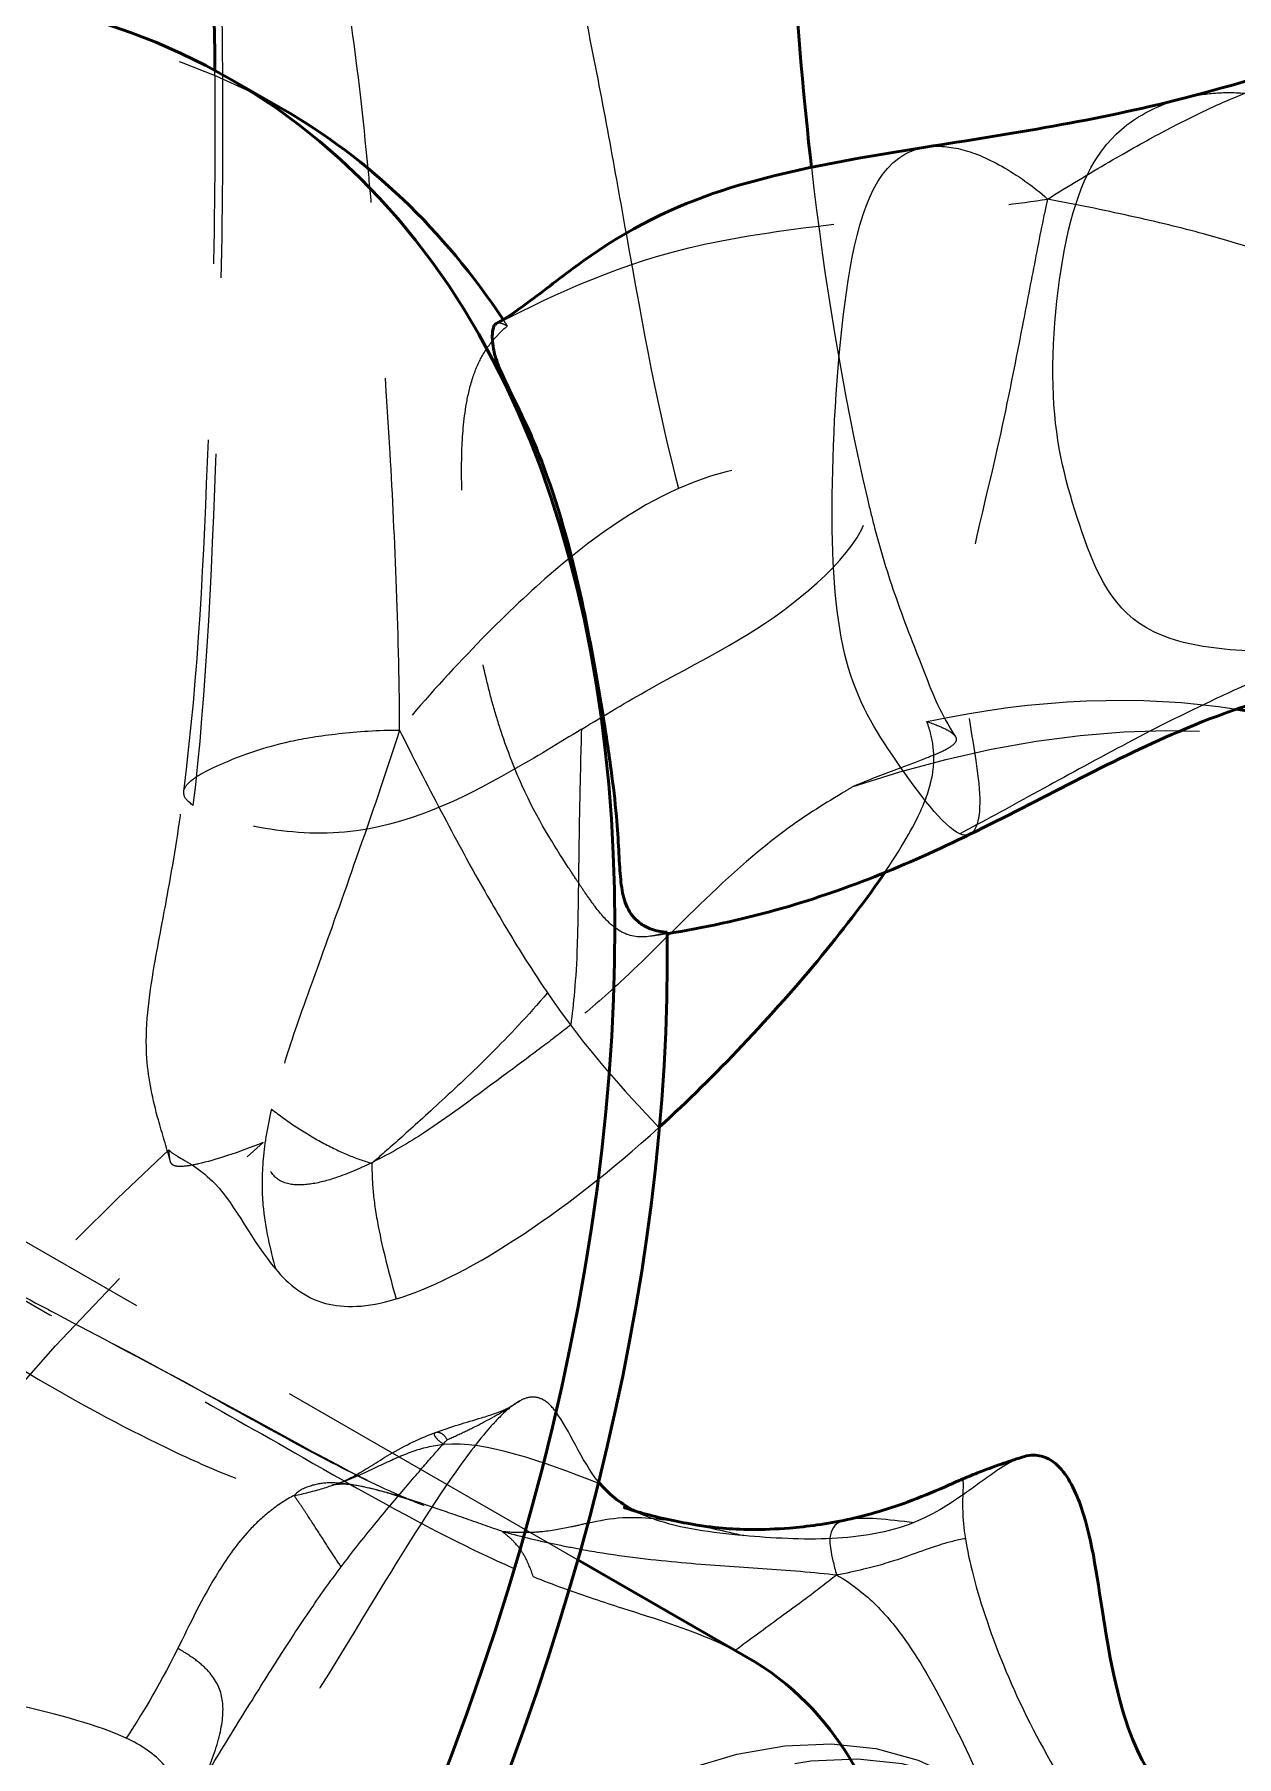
# Model space of a CAD drawing. Header units: millimetres. Extents: x 0 to 420, y 0 to 297.
# Drawn here: x 96.02 to 104.14, y 229.6 to 241.24 of the extents above; entities that cross this region are included whole.
import ezdxf

# ---------------------------------------------------------------- set-up
doc = ezdxf.new("R2010")
doc.units = ezdxf.units.MM
doc.header["$LTSCALE"] = 0.75
doc.linetypes.add('HIDDEN2', pattern=[4.7625, 3.175, -1.5875])
for name, color, linetype, lineweight in [('Hidden', 7, 'HIDDEN2', 25), ('Hidden Narrow', 7, 'HIDDEN2', 25), ('Visible', 7, 'Continuous', 50), ('Visible Narrow', 7, 'Continuous', 25)]:
    doc.layers.add(name, color=color, linetype=linetype, lineweight=lineweight)

msp = doc.modelspace()

# ---------------------------------------------------------------- linework, layer by layer
at = {"layer": 'Hidden', "extrusion": (-2e-16, -0.817547, 0.575862)}
msp.add_line((94.6473, 233.8336), (99.692, 230.9285), dxfattribs=at)
at = {"layer": 'Hidden', "extrusion": (-6e-16, 3e-16, -1)}
for centre, start_param, end_param in [((91.4576, 229.9006), -0.551935, 0), ((91.4576, 229.9006), 0.2808979, 0.2875635), ((99.7661, 225.1161), -0.5798372, 0), ((99.4126, 225.3197), -0.4802992, -0.2187508), ((99.7661, 225.1161), 4.3578874, 5.248155), ((99.4126, 225.3197), 4.5594153, 5.2149269)]:
    msp.add_ellipse(centre, major_axis=(6.2379, 10.8323), ratio=0.5780931, start_param=start_param, end_param=end_param, dxfattribs=at)
at = {"layer": 'Hidden'}
msp.add_ellipse((99.7661, 225.1161), major_axis=(2.4952, 4.3329), ratio=0.5780931, start_param=3.1415927, end_param=9.424778, dxfattribs=at)
at = {"layer": 'Hidden', "extrusion": (-9e-16, 5e-16, -1)}
msp.add_ellipse((99.9429, 225.0143), major_axis=(2.4952, 4.3329), ratio=0.5780931, start_param=-1.5707963, end_param=4.712389, dxfattribs=at)
at = {"layer": 'Hidden', "extrusion": (1.1054e-12, -1.412e-13, -1)}
msp.add_open_spline([(97.0296, 236.1207), (97.1321, 236.9229), (97.1654, 237.7053), (97.2165, 239.0289), (97.2329, 239.5652), (97.243, 240.3821), (97.2437, 240.6579), (97.2408, 240.9564), (97.2406, 240.9747), (97.2404, 240.9931)], degree=3, knots=[0, 0, 0, 0, 1.0295226, 1.0295226, 1.7228531, 1.7228531, 2.0724807, 2.0724807, 2.0952772, 2.0952772, 2.0952772, 2.0952772], dxfattribs=at)
at = {"layer": 'Hidden'}
for points in [[(101.2707, 240.3379), (101.3592, 239.5613), (101.4837, 238.8053), (101.6488, 238.0978)], [(99.1531, 239.2852), (99.1482, 239.2847), (99.1442, 239.2833), (99.1408, 239.2813)], [(100.2952, 235.1588), (100.2576, 235.1527), (100.2201, 235.1468), (100.1825, 235.1413)], [(100.7547, 230.3146), (100.7805, 230.3011), (100.8057, 230.2872), (100.8303, 230.2731)]]:
    msp.add_open_spline(points, degree=3, dxfattribs=at)
for points, knots in [([(100.2951, 235.1689), (100.2043, 235.1393), (100.1458, 235.135), (100.0396, 235.1406), (99.981, 235.1656), (99.8806, 235.2523), (99.8415, 235.2981), (99.7799, 235.3804), (99.7586, 235.4106), (99.7216, 235.4649), (99.7042, 235.4909), (99.668, 235.5457), (99.6466, 235.5785), (99.5284, 235.7601), (99.4211, 235.9279), (99.2644, 236.2737), (99.2177, 236.394), (99.1557, 236.5813), (99.1365, 236.6444), (99.1019, 236.7677), (99.0865, 236.8276), (99.0416, 237.0156), (99.0152, 237.148), (98.9223, 237.7098), (98.8974, 238.1334), (98.9134, 238.5397), (98.9226, 238.6523), (98.9544, 238.8185), (98.9691, 238.8782), (99.0052, 238.9805), (99.0244, 239.0245), (99.0758, 239.1146), (99.1067, 239.1558), (99.1644, 239.2184), (99.1882, 239.2413), (99.2154, 239.2654)], [-3.6926171, -3.6926171, -3.6926171, -3.6926171, -3.5388259, -3.5388259, -3.2764039, -3.2764039, -3.0964687, -3.0964687, -3.0019688, -3.0019688, -2.9218124, -2.9218124, -2.826441, -2.826441, -2.3186128, -2.3186128, -2.0645103, -2.0645103, -1.9393402, -1.9393402, -1.8237539, -1.8237539, -1.5801249, -1.5801249, -0.8056741, -0.8056741, -0.5424312, -0.5424312, -0.4068466, -0.4068466, -0.303357, -0.303357, -0.1865394, -0.1865394, -0.1148731, -0.1148731, -0.1148731, -0.1148731]), ([(99.2154, 239.2654), (99.2028, 239.2723), (99.1917, 239.2774), (99.1697, 239.285), (99.1604, 239.2861), (99.1531, 239.2852)], [-0.049850623, -0.049850623, -0.049850623, -0.049850623, -0.027941991, -0.027941991, 0, 0, 0, 0]), ([(101.6488, 238.0978), (101.6623, 238.0398), (101.6765, 237.9822), (101.7357, 237.7538), (101.7864, 237.5872), (101.9047, 237.2483), (101.9749, 237.0742), (102.0942, 236.7689), (102.1422, 236.6457), (102.2425, 236.4927)], [0, 0, 0, 0, 0.0994363, 0.0994363, 0.3979055, 0.3979055, 0.732481, 0.732481, 1.0713008, 1.0713008, 1.0713008, 1.0713008]), ([(102.0513, 236.5926), (102.0969, 236.5769), (102.147, 236.5577), (102.2013, 236.5285), (102.2157, 236.5194), (102.2371, 236.501), (102.2438, 236.4923), (102.2511, 236.4729), (102.2497, 236.4621), (102.2295, 236.4317), (102.2009, 236.4136), (102.1293, 236.3777), (102.0797, 236.3579), (101.9756, 236.3178), (101.9096, 236.2936), (101.7509, 236.2338), (101.6538, 236.1959), (101.5535, 236.1536)], [-0.72894073, -0.72894073, -0.72894073, -0.72894073, -0.63216903, -0.63216903, -0.59116834, -0.59116834, -0.55206446, -0.55206446, -0.50270065, -0.50270065, -0.41855247, -0.41855247, -0.32065636, -0.32065636, -0.19061253, -0.19061253, 0, 0, 0, 0]), ([(101.5535, 236.1536), (101.5297, 236.1395), (101.505, 236.1248), (101.3356, 236.0232), (101.2212, 235.9508), (100.8538, 235.6784), (100.6354, 235.4729), (100.2804, 235.1251), (100.1402, 234.9811), (99.8678, 234.728), (99.7628, 234.6375), (99.6467, 234.5446)], [-1.0266011, -1.0266011, -1.0266011, -1.0266011, -0.9942452, -0.9942452, -0.8159017, -0.8159017, -0.4840917, -0.4840917, -0.2007111, -0.2007111, 0, 0, 0, 0]), ([(96.9384, 233.6235), (96.913, 233.7175), (96.8836, 233.8096), (96.8204, 234.0356), (96.7912, 234.1728), (96.7657, 234.5195), (96.7947, 234.7343), (96.8606, 235.1139), (96.8947, 235.2854), (96.9661, 235.6795), (97.0017, 235.9016), (97.0296, 236.1207)], [0, 0, 0, 0, 0.1170234, 0.1170234, 0.2902042, 0.2902042, 0.5422228, 0.5422228, 0.7536368, 0.7536368, 1.0348143, 1.0348143, 1.0348143, 1.0348143]), ([(99.6467, 234.5446), (99.5794, 234.4908), (99.5125, 234.4395), (99.3637, 234.3276), (99.3044, 234.284), (98.9495, 234.0206), (98.8134, 233.918), (98.5473, 233.7453), (98.4397, 233.682), (98.2458, 233.5836), (98.1571, 233.5442), (98.012, 233.494), (97.951, 233.4771), (97.8403, 233.4598), (97.7869, 233.4578), (97.688, 233.4794), (97.6543, 233.5036), (97.6054, 233.5632), (97.5884, 233.6035), (97.5715, 233.6805), (97.5677, 233.713), (97.5659, 233.7468)], [-1.11722694, -1.11722694, -1.11722694, -1.11722694, -1.04339934, -1.04339934, -0.95454488, -0.95454488, -0.7720266, -0.7720266, -0.6476034, -0.6476034, -0.54655473, -0.54655473, -0.47534671, -0.47534671, -0.40931125, -0.40931125, -0.33597453, -0.33597453, -0.25673926, -0.25673926, -0.2061379, -0.2061379, -0.2061379, -0.2061379]), ([(97.5659, 233.7468), (97.3982, 233.6794), (97.2394, 233.6289), (97.0911, 233.5952), (97.0518, 233.5879), (97.003, 233.5851), (96.9905, 233.5857), (96.9737, 233.5884), (96.9669, 233.5903), (96.9548, 233.5964), (96.9502, 233.6004), (96.9429, 233.6104), (96.9403, 233.6163), (96.9366, 233.6301), (96.9353, 233.6381), (96.9325, 233.6613), (96.9314, 233.676), (96.9292, 233.6973)], [-0.3496712, -0.3496712, -0.3496712, -0.3496712, -0.19996969, -0.19996969, -0.14839978, -0.14839978, -0.12143416, -0.12143416, -0.10110801, -0.10110801, -0.08025711, -0.08025711, -0.05848619, -0.05848619, -0.03569864, -0.03569864, 0, 0, 0, 0]), ([(95.0477, 233.2259), (95.0435, 233.2285), (95.0398, 233.2309), (95.0341, 233.2345), (95.032, 233.2359), (95.0289, 233.2378), (95.028, 233.2384), (95.0274, 233.2388), (95.0273, 233.2388), (95.0273, 233.2388), (95.0276, 233.2387), (95.0292, 233.2376), (95.0315, 233.2361), (95.0395, 233.2311), (95.0462, 233.2269), (95.0678, 233.2133), (95.0847, 233.2028), (95.1379, 233.1699), (95.178, 233.1454), (95.3011, 233.0712), (95.3911, 233.0183), (95.6537, 232.8677), (95.8375, 232.7665), (96.0738, 232.6403), (96.1212, 232.6151), (96.169, 232.5898)], [0, 0, 0, 0, 0.00695254, 0.00695254, 0.0133719, 0.0133719, 0.02003355, 0.02003355, 0.02328149, 0.02328149, 0.02886429, 0.02886429, 0.0422675, 0.0422675, 0.06495106, 0.06495106, 0.10656644, 0.10656644, 0.1864152, 0.1864152, 0.33897255, 0.33897255, 0.6134782, 0.6134782, 0.68169484, 0.68169484, 0.68169484, 0.68169484]), ([(96.169, 232.5898), (96.7469, 232.2846), (97.3233, 231.9755), (98.0401, 231.5821), (98.2711, 231.4611), (98.4465, 231.3823)], [0, 0, 0, 0, 0.825078, 0.825078, 1.225628, 1.225628, 1.225628, 1.225628]), ([(99.3008, 232.0024), (99.2672, 231.9843), (99.2327, 231.957), (99.1618, 231.8921), (99.123, 231.8504), (99.0002, 231.7082), (98.91, 231.5846), (98.6535, 231.2139), (98.4622, 230.9008), (97.9665, 230.0882), (97.7234, 229.6881), (97.3498, 229.1522)], [-1.4705624, -1.4705624, -1.4705624, -1.4705624, -1.4130898, -1.4130898, -1.3441191, -1.3441191, -1.1774327, -1.1774327, -0.7896394, -0.7896394, 0, 0, 0, 0]), ([(99.8321, 231.4546), (99.7129, 231.6013), (99.6361, 231.8046), (99.518, 231.9627), (99.4882, 231.9931), (99.4333, 232.022), (99.4095, 232.0286), (99.3566, 232.0262), (99.3294, 232.0178), (99.3008, 232.0024)], [-0.43256041, -0.43256041, -0.43256041, -0.43256041, -0.1774524, -0.1774524, -0.09871138, -0.09871138, -0.04857024, -0.04857024, 0, 0, 0, 0]), ([(98.0747, 231.4451), (98.1068, 231.4564), (98.1463, 231.4749), (98.2575, 231.5376), (98.3376, 231.5903), (98.5276, 231.7037), (98.6362, 231.7542), (98.7315, 231.7888)], [0, 0, 0, 0, 0.11879732, 0.11879732, 0.28239039, 0.28239039, 0.49715812, 0.49715812, 0.49715812, 0.49715812]), ([(98.2861, 231.4114), (98.1939, 231.433), (98.1299, 231.4412), (98.0607, 231.4365), (98.0567, 231.4361), (98.0365, 231.4331), (98.0313, 231.432), (98.0313, 231.432), (98.0314, 231.432), (98.032, 231.4321), (98.0382, 231.4336), (98.0548, 231.4384), (98.0646, 231.4415), (98.0747, 231.4451)], [0, 0, 0, 0, 0.26367537, 0.26367537, 0.3082803, 0.3082803, 0.34368548, 0.34368548, 0.34588615, 0.34588615, 0.38275446, 0.38275446, 0.41524822, 0.41524822, 0.41524822, 0.41524822]), ([(98.4465, 231.3823), (98.4824, 231.3662), (98.5077, 231.3552), (98.5597, 231.3338), (98.5777, 231.3266), (98.5996, 231.318), (98.6054, 231.3157), (98.616, 231.3116), (98.6205, 231.3099), (98.624, 231.3085), (98.6243, 231.3085), (98.6256, 231.308), (98.6258, 231.3079), (98.6258, 231.3079), (98.6227, 231.309), (98.6211, 231.3096), (98.6121, 231.3129), (98.5876, 231.3214), (98.5708, 231.3272), (98.5171, 231.3453), (98.4772, 231.3582), (98.3864, 231.3858), (98.3337, 231.4002), (98.2861, 231.4114)], [0, 0, 0, 0, 0.08355235, 0.08355235, 0.11835299, 0.11835299, 0.13177416, 0.13177416, 0.14756044, 0.14756044, 0.16266063, 0.16266063, 0.17109654, 0.17109654, 0.19153409, 0.19153409, 0.23648225, 0.23648225, 0.28193538, 0.28193538, 0.38598621, 0.38598621, 0.52244584, 0.52244584, 0.52244584, 0.52244584]), ([(100.1656, 231.218), (100.1329, 231.2311), (100.1026, 231.2431), (100.0567, 231.2611), (100.0393, 231.2678), (100.0103, 231.2788), (100.0018, 231.2818), (100.0018, 231.2818)], [0, 0, 0, 0, 0.06027988, 0.06027988, 0.10902118, 0.10902118, 0.17136752, 0.17136752, 0.17136752, 0.17136752]), ([(99.3909, 230.8149), (99.5257, 230.76), (99.6627, 230.7106), (99.9282, 230.6216), (100.048, 230.5842), (100.3783, 230.4776), (100.5676, 230.4125), (100.7547, 230.3146)], [-0.80590228, -0.80590228, -0.80590228, -0.80590228, -0.58907606, -0.58907606, -0.38830242, -0.38830242, 0, 0, 0, 0])]:
    msp.add_open_spline(points, degree=3, knots=knots, dxfattribs=at)
at = {"layer": 'Hidden', "extrusion": (-4.9572e-12, 1.8342e-12, -1)}
msp.add_open_spline([(101.7654, 235.5719), (101.7659, 235.5726), (101.7665, 235.5734), (101.9072, 235.7809), (101.9724, 235.909), (102.0507, 236.0813), (102.0754, 236.1617), (102.1, 236.3024), (102.1004, 236.3651), (102.0858, 236.4785), (102.0723, 236.5314), (102.0513, 236.5926)], degree=3, knots=[-1.38200291, -1.38200291, -1.38200291, -1.38200291, -1.38122633, -1.38122633, -1.17475799, -1.17475799, -0.91370277, -0.91370277, -0.65388292, -0.65388292, -0.41959032, -0.41959032, -0.41959032, -0.41959032], dxfattribs=at)
at = {"layer": 'Hidden', "extrusion": (2.4226e-12, 4.4442e-12, -1)}
msp.add_open_spline([(94.1462, 233.8785), (94.2065, 233.81), (94.3284, 233.7127), (94.6448, 233.4878), (94.8465, 233.3565), (95.2832, 233.0811), (95.6531, 232.8524), (96.4723, 232.3861), (96.7104, 232.2538), (97.2482, 231.9537), (97.5431, 231.7864), (98.203, 231.4092), (98.5854, 231.1934), (99.0891, 230.9456), (99.2426, 230.8754), (99.3909, 230.8149)], degree=3, knots=[-2.9245591, -2.9245591, -2.9245591, -2.9245591, -2.4575112, -2.4575112, -1.9607744, -1.9607744, -1.2798999, -1.2798999, -0.9964738, -0.9964738, -0.6410256, -0.6410256, -0.1959091, -0.1959091, 0, 0, 0, 0], dxfattribs=at)
at = {"layer": 'Hidden', "extrusion": (-1.2307e-12, 2.277e-12, -1)}
msp.add_open_spline([(98.4643, 232.6905), (98.6831, 232.7562), (98.9564, 232.8908), (99.5883, 233.298), (99.9222, 233.5608), (100.2404, 233.8502)], degree=3, knots=[-1.0835912, -1.0835912, -1.0835912, -1.0835912, -0.561971, -0.561971, 0, 0, 0, 0], dxfattribs=at)
at = {"layer": 'Hidden', "extrusion": (1.88462e-07, -2.07249e-07, -1)}
msp.add_open_spline([(100.2404, 233.8502), (100.2417, 233.8514), (100.2431, 233.8526), (100.2444, 233.8538)], degree=3, dxfattribs=at)
at = {"layer": 'Hidden', "extrusion": (2.1066e-12, 1.323e-12, -1)}
msp.add_open_spline([(96.9292, 233.6973), (96.9304, 233.6961), (96.9315, 233.6949), (96.947, 233.6796), (96.9657, 233.6676), (97.0467, 233.6201), (97.1487, 233.5668), (97.3827, 233.319), (97.4894, 233.0819), (97.6508, 232.8921)], degree=3, knots=[-0.97465233, -0.97465233, -0.97465233, -0.97465233, -0.96301206, -0.96301206, -0.8274581, -0.8274581, -0.49730519, -0.49730519, 0, 0, 0, 0], dxfattribs=at)
at = {"layer": 'Hidden', "extrusion": (-2.333e-13, 1.3141e-12, -1)}
msp.add_open_spline([(97.6508, 232.8921), (97.7381, 232.7894), (97.8418, 232.7001), (98.1119, 232.6279), (98.2652, 232.6307), (98.4643, 232.6905)], degree=3, knots=[-0.75838768, -0.75838768, -0.75838768, -0.75838768, -0.34718738, -0.34718738, 0, 0, 0, 0], dxfattribs=at)
at = {"layer": 'Hidden', "extrusion": (9.3384e-12, -2.92105e-11, -1)}
msp.add_open_spline([(98.7315, 231.7888), (98.8341, 231.826), (98.9376, 231.8568), (99.107, 231.9075), (99.1644, 231.9272), (99.2219, 231.9535), (99.2353, 231.9611), (99.2492, 231.9699)], degree=3, knots=[0, 0, 0, 0, 0.23107397, 0.23107397, 0.37910018, 0.37910018, 0.46895258, 0.46895258, 0.46895258, 0.46895258], dxfattribs=at)
at = {"layer": 'Hidden', "extrusion": (9.74049e-10, -1.44612e-09, -1)}
msp.add_open_spline([(99.2492, 231.9699), (99.2558, 231.974), (99.2618, 231.9779), (99.2688, 231.9827)], degree=3, dxfattribs=at)
at = {"layer": 'Hidden', "extrusion": (5.555e-13, 1.3338e-12, -1)}
msp.add_open_spline([(96.6412, 229.7223), (96.457, 229.8086), (96.1862, 229.8808), (95.5566, 230.027), (95.2249, 230.0932), (94.2921, 230.3596), (93.8611, 230.6242), (92.7876, 231.2357), (91.9226, 231.704), (91.3844, 231.9115)], degree=3, knots=[-2.701786, -2.701786, -2.701786, -2.701786, -2.2721064, -2.2721064, -1.8149471, -1.8149471, -0.8186481, -0.8186481, 0, 0, 0, 0], dxfattribs=at)
at = {"layer": 'Hidden', "extrusion": (8.5647e-12, -1.31448e-11, -1)}
msp.add_open_spline([(102.6937, 231.6212), (102.6475, 231.606), (102.5985, 231.579), (102.4819, 231.5032), (102.4126, 231.451), (102.2267, 231.3184), (102.103, 231.2363), (101.9631, 231.1798)], degree=3, knots=[-0.53652976, -0.53652976, -0.53652976, -0.53652976, -0.40350152, -0.40350152, -0.23999857, -0.23999857, 0, 0, 0, 0], dxfattribs=at)
at = {"layer": 'Hidden', "extrusion": (2.0886e-12, 9.2388e-12, -1)}
msp.add_open_spline([(100.8136, 231.0913), (100.5954, 231.1111), (100.3889, 231.1381), (100.1657, 231.2169), (100.1214, 231.2355), (100.079, 231.2574)], degree=3, knots=[-0.69272098, -0.69272098, -0.69272098, -0.69272098, -0.30507951, -0.30507951, -0.20561252, -0.20561252, -0.20561252, -0.20561252], dxfattribs=at)
at = {"layer": 'Hidden', "extrusion": (-5.532e-13, 2.0478e-12, -1)}
msp.add_open_spline([(101.9631, 231.1798), (101.7899, 231.1097), (101.5973, 231.081), (101.2105, 231.0618), (101.0031, 231.0742), (100.8136, 231.0913)], degree=3, knots=[-0.7160751, -0.7160751, -0.7160751, -0.7160751, -0.37121011, -0.37121011, 0, 0, 0, 0], dxfattribs=at)
at = {"layer": 'Hidden', "extrusion": (7.996e-13, 8.923e-13, -1)}
msp.add_open_spline([(96.8995, 228.9812), (96.9318, 229.0486), (96.9582, 229.1165), (96.9869, 229.2437), (96.9909, 229.3025), (96.9712, 229.4266), (96.9423, 229.4863), (96.834, 229.6156), (96.7417, 229.6752), (96.6412, 229.7223)], degree=3, knots=[-0.4670744, -0.4670744, -0.4670744, -0.4670744, -0.36451411, -0.36451411, -0.27102153, -0.27102153, -0.15874683, -0.15874683, 0, 0, 0, 0], dxfattribs=at)
at = {"layer": 'Hidden Narrow', "extrusion": (1.8207e-12, -1.298e-13, -1)}
msp.add_open_spline([(97.0942, 236.0254), (97.1825, 236.7502), (97.2503, 238.2154), (97.2891, 239.7301), (97.2956, 240.5356), (97.2951, 240.8259), (97.2887, 241.4502), (97.2828, 241.7841), (97.2753, 242.0701)], degree=3, knots=[0, 0, 0, 0, 1, 1.5, 1.5, 1.75, 1.75, 2, 2, 2, 2], dxfattribs=at)
at = {"layer": 'Hidden Narrow'}
for points, knots in [([(102.866, 240.1233), (103.002, 240.2082), (103.1484, 240.2963), (103.4137, 240.4509), (103.5326, 240.5175), (103.7429, 240.6291), (103.8411, 240.6785), (104.0268, 240.7664), (104.1144, 240.8049), (104.1985, 240.8388)], [0, 0, 0, 0, 0.25, 0.25, 0.5, 0.5, 0.75, 0.75, 1, 1, 1, 1]), ([(103.7769, 240.803), (103.8395, 240.8192), (103.9048, 240.8308), (104.0456, 240.844), (104.1214, 240.8448), (104.1985, 240.8388)], [5.52086771, 5.52086771, 5.52086771, 5.52086771, 5.75, 5.75, 6, 6, 6, 6]), ([(102.0419, 240.4739), (102.1133, 240.4851), (102.1923, 240.4808), (102.3613, 240.4411), (102.4541, 240.4025), (102.6585, 240.2872), (102.7701, 240.2104), (102.866, 240.1233)], [9.24348826, 9.24348826, 9.24348826, 9.24348826, 9.5, 9.5, 9.75, 9.75, 10, 10, 10, 10]), ([(99.1531, 239.2852), (99.5584, 239.4898), (100.1859, 239.7962), (101.1975, 239.9289), (101.7727, 239.9929), (101.9808, 240.016), (102.4298, 240.0657), (102.6707, 240.0923), (102.866, 240.1233)], [0.0421238, 0.0421238, 0.0421238, 0.0421238, 1, 1.5, 1.5, 1.75, 1.75, 2, 2, 2, 2]), ([(102.866, 240.1233), (102.8411, 240.017), (102.8112, 239.8627), (102.7529, 239.561), (102.7244, 239.4137), (102.6411, 238.9825), (102.4725, 238.1359), (102.187, 237.1898), (102.4475, 236.1438), (102.3991, 235.8589), (102.3415, 235.8308)], [0, 0, 0, 0, 0.25, 0.25, 0.5, 0.5, 1, 2, 3, 3.7516436, 3.7516436, 3.7516436, 3.7516436]), ([(104.7505, 239.6057), (104.4841, 239.7174), (104.2158, 239.8071), (103.7708, 239.9282), (103.6061, 239.9685), (103.2436, 240.0487), (103.0459, 240.0887), (102.866, 240.1233)], [1, 1, 1, 1, 1.5, 1.5, 1.75, 1.75, 2, 2, 2, 2]), ([(99.7189, 236.541), (99.873, 236.6347), (100.327, 236.9102), (101.1524, 237.3001), (102.0475, 238.2819), (100.9561, 238.4258), (100.3731, 238.1682)], [-4.5, -4.5, -4.5, -4.5, -4, -3, -2, -1, -1, -1, -1]), ([(100.3731, 238.1682), (100.0816, 238.0394), (99.7808, 237.8282), (99.3151, 237.4197), (99.1518, 237.2627), (98.8088, 236.9068), (98.6292, 236.708), (98.4873, 236.5351)], [-1, -1, -1, -1, -0.5, -0.5, -0.25, -0.25, 0, 0, 0, 0]), ([(97.0942, 236.0254), (97.0554, 236.0512), (97.0352, 236.0763), (97.0255, 236.1257), (97.036, 236.15), (97.104, 236.2224), (97.2918, 236.3175), (97.5704, 236.4182), (97.8421, 236.4797), (97.9504, 236.4969), (98.2025, 236.525), (98.3463, 236.5357), (98.4873, 236.5351)], [0, 0, 0, 0, 0.25, 0.25, 0.5, 0.5, 1, 1.5, 1.5, 1.75, 1.75, 2, 2, 2, 2]), ([(99.7189, 236.541), (99.5648, 236.4473), (99.0939, 236.1604), (98.3434, 235.7881), (97.693, 235.8462), (97.4162, 235.9013), (97.3321, 235.9241), (97.1905, 235.9732), (97.1331, 235.9997), (97.0942, 236.0254)], [-2.5, -2.5, -2.5, -2.5, -2, -1, -0.5, -0.5, -0.25, -0.25, 0, 0, 0, 0]), ([(98.4873, 236.5351), (98.3987, 236.2546), (98.2928, 235.9483), (98.1024, 235.4042), (98.0178, 235.1663), (97.87, 234.7588), (97.8056, 234.5786), (97.6974, 234.2519), (97.6535, 234.1055), (97.6225, 233.9737)], [0, 0, 0, 0, 0.25, 0.25, 0.5, 0.5, 0.75, 0.75, 1, 1, 1, 1]), ([(98.4873, 236.5351), (98.5736, 236.3611), (98.6744, 236.1648), (98.8631, 235.8066), (98.9511, 235.6447), (99.1141, 235.3555), (99.2689, 235.0913), (99.4157, 234.8636), (99.4874, 234.7589)], [0, 0, 0, 0, 0.25, 0.25, 0.5, 0.5, 0.75, 1, 1, 1, 1]), ([(92.5128, 234.827), (92.5651, 234.7442), (92.637, 234.6537), (92.779, 234.4881), (92.8492, 234.4129), (93.057, 234.2105), (93.4858, 233.8498), (94.5703, 233.1185), (95.7217, 232.3064), (96.8252, 231.7165), (97.249, 231.53), (97.4519, 231.4522), (97.5199, 231.4288), (97.657, 231.3871), (97.7259, 231.3688), (97.7758, 231.3624)], [0, 0, 0, 0, 0.125, 0.125, 0.25, 0.25, 0.5, 1, 2, 2.5, 2.75, 2.75, 2.875, 2.875, 3, 3, 3, 3]), ([(97.6225, 233.9737), (97.5915, 233.8418), (97.5733, 233.7244), (97.5562, 233.5115), (97.5572, 233.4159), (97.5784, 233.1654), (97.6137, 233.0277), (97.6508, 232.8921)], [0, 0, 0, 0, 0.25, 0.25, 0.5, 0.5, 0.95887637, 0.95887637, 0.95887637, 0.95887637]), ([(98.3012, 233.6065), (98.3011, 233.5383), (98.3031, 233.4773), (98.3165, 233.3398), (98.3279, 233.2634), (98.3734, 233.0242), (98.4182, 232.8578), (98.4643, 232.6905)], [0, 0, 0, 0, 0.25, 0.25, 0.5, 0.5, 0.96042987, 0.96042987, 0.96042987, 0.96042987]), ([(97.7758, 231.3624), (97.8415, 231.3745), (97.909, 231.3927), (98.0292, 231.4289), (98.0821, 231.4469), (98.2188, 231.5003), (98.2948, 231.5367), (98.4382, 231.6041), (98.5055, 231.6351), (98.6417, 231.6836), (98.7105, 231.7011), (98.7851, 231.7075)], [0, 0, 0, 0, 0.125, 0.125, 0.25, 0.25, 0.5, 0.5, 0.75, 0.75, 1, 1, 1, 1]), ([(98.0933, 230.8804), (98.1674, 230.9789), (98.3204, 231.1708), (98.4643, 231.341), (98.5942, 231.4944), (98.6491, 231.5585), (98.7389, 231.6617), (98.7738, 231.7008), (98.8092, 231.7385)], [-1, -1, -1, -1, -0.75, -0.5, -0.5, -0.25, -0.25, 0, 0, 0, 0]), ([(97.7758, 231.3624), (97.7195, 231.3364), (97.6608, 231.2949), (97.5562, 231.2107), (97.5103, 231.1681), (97.3917, 231.0385), (97.1971, 230.7642), (97.0659, 230.4821), (96.9893, 230.3286)], [0, 0, 0, 0, 0.125, 0.125, 0.25, 0.25, 0.5, 1, 1, 1, 1]), ([(99.1778, 231.1211), (99.0987, 231.1486), (99.0081, 231.1806), (98.8413, 231.2389), (98.7651, 231.2652), (98.5582, 231.3355), (98.3119, 231.4131), (98.1073, 231.4486), (97.9702, 231.4471), (97.9262, 231.44), (97.8418, 231.4126), (97.8014, 231.3923), (97.7758, 231.3624)], [0, 0, 0, 0, 0.125, 0.125, 0.25, 0.25, 0.5, 0.75, 0.75, 0.875, 0.875, 1, 1, 1, 1]), ([(98.0933, 230.8804), (98.0721, 230.9109), (98.0496, 230.9449), (98.0023, 231.0177), (97.9776, 231.0564), (97.9263, 231.1362), (97.8998, 231.1773), (97.8571, 231.2421), (97.8417, 231.2651), (97.8086, 231.3141), (97.7909, 231.34), (97.7758, 231.3624)], [0, 0, 0, 0, 0.25, 0.25, 0.5, 0.5, 0.75, 0.75, 0.875, 0.875, 1, 1, 1, 1]), ([(99.3909, 230.8149), (99.3745, 230.8625), (99.3461, 230.938), (99.2978, 231.0083), (99.2624, 231.0483), (99.2483, 231.0624), (99.2153, 231.0922), (99.1964, 231.1079), (99.1778, 231.1211)], [-0.91640329, -0.91640329, -0.91640329, -0.91640329, -0.5, -0.25, -0.25, -0.125, -0.125, 0, 0, 0, 0]), ([(97.1812, 229.4743), (97.2576, 229.599), (97.3465, 229.7443), (97.5131, 230.0138), (97.5908, 230.1379), (97.7351, 230.3649), (97.8756, 230.58), (98.0192, 230.7819), (98.0933, 230.8804)], [-2, -2, -2, -2, -1.75, -1.75, -1.5, -1.5, -1.25, -1, -1, -1, -1]), ([(97.1812, 229.4743), (97.223, 229.5773), (97.2579, 229.6776), (97.2963, 229.8543), (97.3, 229.9305), (97.276, 230.0591), (97.2472, 230.1166), (97.1743, 230.1985), (97.1451, 230.225), (97.0756, 230.2773), (97.0355, 230.303), (96.9893, 230.3286)], [0, 0, 0, 0, 0.25, 0.25, 0.5, 0.5, 0.75, 0.75, 0.875, 0.875, 1, 1, 1, 1])]:
    msp.add_open_spline(points, degree=3, knots=knots, dxfattribs=at)
at = {"layer": 'Hidden Narrow', "extrusion": (4.5162e-12, 1.323e-13, -1)}
msp.add_open_spline([(98.4873, 236.5351), (98.4887, 236.816), (98.4791, 237.1625), (98.4552, 237.8145), (98.4408, 238.1199), (98.3908, 238.9747), (98.34, 239.6348), (98.2862, 240.2186), (98.2754, 240.3305)], degree=3, knots=[0, 0, 0, 0, 0.25, 0.25, 0.5, 0.5, 1, 1.1224828, 1.1224828, 1.1224828, 1.1224828], dxfattribs=at)
at = {"layer": 'Hidden Narrow'}
for points in [[(100.018, 239.8916), (100.1337, 239.2446), (100.2395, 238.6591), (100.3731, 238.1682)], [(99.4874, 234.7589), (99.7546, 234.3688), (99.9983, 234.1052), (100.2404, 233.8502)], [(99.8298, 231.4452), (99.4508, 231.5913), (99.0744, 231.7323), (98.7851, 231.7075)], [(100.4292, 231.1745), (100.5539, 231.1517), (100.6836, 231.1217), (100.8136, 231.0913)], [(101.5139, 231.1997), (101.6192, 231.2223), (101.7899, 231.2019), (101.9631, 231.1798)], [(96.9893, 230.3286), (96.8476, 230.0445), (96.743, 229.879), (96.6412, 229.7223)], [(100.7563, 230.3157), (100.7557, 230.3153), (100.7552, 230.3149), (100.7547, 230.3146)]]:
    msp.add_open_spline(points, degree=3, dxfattribs=at)
at = {"layer": 'Hidden Narrow', "extrusion": (-1.34739e-11, 2.593e-13, -1)}
msp.add_open_spline([(99.6467, 234.5446), (99.665, 234.6803), (99.6869, 234.8797), (99.6963, 235.3359), (99.6989, 235.5503), (99.7023, 235.7889), (99.7042, 235.9202), (99.71, 236.2097), (99.7137, 236.3679), (99.7189, 236.541)], degree=3, knots=[-1.8259965, -1.8259965, -1.8259965, -1.8259965, -1, -0.75, -0.5, -0.5, -0.25, -0.25, 0, 0, 0, 0], dxfattribs=at)
at = {"layer": 'Hidden Narrow', "extrusion": (3.4369e-12, -3.143e-12, -1)}
msp.add_open_spline([(99.4874, 234.7589), (99.3558, 234.6057), (99.096, 234.3309), (98.862, 234.1122), (98.6508, 233.9186), (98.5615, 233.8376), (98.4155, 233.7072), (98.3588, 233.6577), (98.3012, 233.6065)], degree=3, knots=[0, 0, 0, 0, 0.25, 0.5, 0.5, 0.75, 0.75, 1, 1, 1, 1], dxfattribs=at)
at = {"layer": 'Hidden Narrow', "extrusion": (-8.677e-13, -1.5358e-12, -1)}
msp.add_open_spline([(93.7277, 234.4965), (93.7388, 234.4426), (93.7704, 234.3762), (93.8432, 234.25), (93.8844, 234.1902), (94.0222, 234.0208), (94.3541, 233.6934), (95.3959, 232.9618), (96.6853, 232.3423), (97.8523, 231.6667), (98.3749, 231.4114), (98.6523, 231.2935), (98.752, 231.2551), (98.9658, 231.1805), (99.0799, 231.1442), (99.1778, 231.1211)], degree=3, knots=[-3, -3, -3, -3, -2.875, -2.875, -2.75, -2.75, -2.5, -2, -1, -0.5, -0.25, -0.25, -0.125, -0.125, 0, 0, 0, 0], dxfattribs=at)
at = {"layer": 'Hidden Narrow', "extrusion": (1.8181e-12, 4.5994e-12, -1)}
msp.add_open_spline([(97.6225, 233.9737), (97.6764, 233.9313), (97.7317, 233.8913), (97.846, 233.816), (97.905, 233.7808), (98.026, 233.7153), (98.0835, 233.6875), (98.1924, 233.6416), (98.2438, 233.6235), (98.3012, 233.6065)], degree=3, knots=[-1, -1, -1, -1, -0.75, -0.75, -0.5, -0.5, -0.25, -0.25, 0, 0, 0, 0], dxfattribs=at)
at = {"layer": 'Hidden Narrow', "extrusion": (-1.25064e-11, 1.98494e-11, -1)}
msp.add_open_spline([(98.8092, 231.7385), (98.8528, 231.7593), (98.8924, 231.7769), (98.9755, 231.8164), (99.019, 231.8382), (99.1478, 231.906), (99.2246, 231.954), (99.3008, 232.0024)], degree=3, knots=[0, 0, 0, 0, 0.25, 0.25, 0.5, 0.5, 0.95684099, 0.95684099, 0.95684099, 0.95684099], dxfattribs=at)
at = {"layer": 'Hidden Narrow', "extrusion": (1.43769e-11, 1.81673e-11, -1)}
msp.add_open_spline([(98.7851, 231.7075), (98.7653, 231.7222), (98.7511, 231.7347), (98.7315, 231.7557), (98.7262, 231.7642), (98.7198, 231.7842), (98.7285, 231.7902), (98.7533, 231.7904), (98.7654, 231.786), (98.7893, 231.7685), (98.801, 231.7553), (98.8092, 231.7385)], degree=3, knots=[-1, -1, -1, -1, -0.875, -0.875, -0.75, -0.75, -0.5, -0.5, -0.25, -0.25, 0, 0, 0, 0], dxfattribs=at)
at = {"layer": 'Hidden Narrow', "extrusion": (1.5556e-12, -1.63049e-11, -1)}
msp.add_open_spline([(99.1778, 231.1211), (99.2268, 231.115), (99.2791, 231.1134), (99.3735, 231.1139), (99.4156, 231.1159), (99.5262, 231.1273), (99.6298, 231.1473), (99.7241, 231.1688), (99.7603, 231.1767)], degree=3, knots=[-2, -2, -2, -2, -1.875, -1.875, -1.75, -1.75, -1.5, -1.34088248, -1.34088248, -1.34088248, -1.34088248], dxfattribs=at)
at = {"layer": 'Hidden Narrow', "extrusion": (1.4514e-11, 6.38686e-11, -1)}
msp.add_open_spline([(99.1778, 231.1211), (99.2872, 231.0898), (99.4141, 231.0603), (99.5946, 231.0222), (99.6545, 231.0103), (99.712, 230.9997)], degree=3, knots=[0, 0, 0, 0, 0.125, 0.125, 0.19108785, 0.19108785, 0.19108785, 0.19108785], dxfattribs=at)
at = {"layer": 'Visible', "extrusion": (-2e-16, -0.817547, 0.575862)}
for p, q in [((97.6955, 240.7329), (97.342, 240.9365)), ((99.692, 230.9285), (100.8303, 230.2731))]:
    msp.add_line(p, q, dxfattribs=at)
at = {"layer": 'Visible'}
msp.add_ellipse((91.1041, 230.1042), major_axis=(6.2379, 10.8323), ratio=0.5780931, start_param=3.1415927, end_param=9.424778, dxfattribs=at)
at = {"layer": 'Visible', "extrusion": (-5e-16, 2e-16, -1)}
msp.add_ellipse((91.4576, 229.9006), major_axis=(6.2379, 10.8323), ratio=0.5780931, start_param=0, end_param=0.2808979, dxfattribs=at)
at = {"layer": 'Visible', "extrusion": (-6e-16, 3e-16, -1)}
for centre, start_param, end_param in [((99.4126, 225.3197), -0.2187508, 0.190186), ((91.4576, 229.9006), 0.7698102, 2.1231618), ((99.4126, 225.3197), 0.7980702, 2.085304), ((99.7661, 225.1161), 0.779244, 2.0991988)]:
    msp.add_ellipse(centre, major_axis=(6.2379, 10.8323), ratio=0.5780931, start_param=start_param, end_param=end_param, dxfattribs=at)
at = {"layer": 'Visible'}
for points in [[(101.1006, 243.1022), (101.113, 242.182), (101.1672, 241.2458), (101.2707, 240.3379)], [(102.7243, 231.6296), (102.7143, 231.6274), (102.704, 231.6246), (102.6937, 231.6212)], [(100.079, 231.2574), (99.9914, 231.3025), (99.9118, 231.3613), (99.8448, 231.4395)]]:
    msp.add_open_spline(points, degree=3, dxfattribs=at)
at = {"layer": 'Visible', "extrusion": (6.33752e-11, 1.6709e-12, -1)}
msp.add_open_spline([(97.2404, 240.9931), (97.2376, 241.2645), (97.233, 241.5495), (97.2184, 241.8288)], degree=3, dxfattribs=at)
at = {"layer": 'Visible', "extrusion": (4.8967e-12, -1.77655e-11, -1)}
msp.add_open_spline([(103.7769, 240.803), (104.1527, 240.9006), (104.4442, 240.9869), (104.7606, 241.0923), (104.8117, 241.1098), (104.8641, 241.1282)], degree=3, knots=[0, 0, 0, 0, 0.59170159, 0.59170159, 0.70422752, 0.70422752, 0.70422752, 0.70422752], dxfattribs=at)
at = {"layer": 'Visible', "extrusion": (-1.2277e-12, 7.854e-12, -1)}
msp.add_open_spline([(102.0419, 240.4739), (102.5868, 240.5594), (103.2166, 240.6575), (103.7769, 240.803)], degree=3, dxfattribs=at)
at = {"layer": 'Visible'}
for points, knots in [([(99.1408, 239.2813), (99.2263, 239.3302), (99.2993, 239.3819), (99.4862, 239.5213), (99.6033, 239.6151), (100.0229, 239.917), (100.3521, 240.0795), (100.9785, 240.2815), (101.2889, 240.3458), (101.7478, 240.4272), (101.8935, 240.4506), (102.0419, 240.4739)], [0, 0, 0, 0, 0.1387472, 0.1387472, 0.3501847, 0.3501847, 0.8636273, 0.8636273, 1.3861083, 1.3861083, 1.626639, 1.626639, 1.626639, 1.626639]), ([(99.1408, 239.2813), (99.1395, 239.2806), (99.1384, 239.2798), (99.1323, 239.2751), (99.1286, 239.2698), (99.119, 239.2497), (99.116, 239.2296), (99.1136, 239.1855), (99.1143, 239.1447), (99.1444, 239.011), (99.1843, 238.927), (99.2916, 238.7086), (99.3251, 238.6397), (99.3845, 238.5069), (99.407, 238.4537), (99.5322, 238.1393), (99.6269, 237.828), (99.7634, 237.2068), (99.8114, 236.9447), (99.8797, 236.5282), (99.8998, 236.3973), (99.9315, 236.1605), (99.9439, 236.0554), (99.9677, 235.782), (99.9699, 235.6519), (99.9845, 235.4943), (99.9911, 235.4453), (100.0087, 235.3802), (100.0161, 235.3584), (100.0359, 235.317), (100.0476, 235.298), (100.0761, 235.2619), (100.0925, 235.2462), (100.1333, 235.2148), (100.1581, 235.2018), (100.2204, 235.1774), (100.2596, 235.1707), (100.2951, 235.1689)], [-1.8278351, -1.8278351, -1.8278351, -1.8278351, -1.8165283, -1.8165283, -1.7634179, -1.7634179, -1.6347112, -1.6347112, -1.4743615, -1.4743615, -1.2357724, -1.2357724, -1.1369954, -1.1369954, -1.0702573, -1.0702573, -0.758791, -0.758791, -0.549175, -0.549175, -0.4549566, -0.4549566, -0.378937, -0.378937, -0.2525319, -0.2525319, -0.1929979, -0.1929979, -0.1643388, -0.1643388, -0.137128, -0.137128, -0.107758, -0.107758, -0.0667276, -0.0667276, 0, 0, 0, 0]), ([(104.5594, 236.7922), (104.3101, 236.7413), (104.0338, 236.646), (103.5193, 236.4248), (103.2804, 236.3075), (102.8108, 236.0692), (102.5769, 235.9458), (102.3415, 235.8308)], [0, 0, 0, 0, 0.391147, 0.391147, 0.7084482, 0.7084482, 1.0241519, 1.0241519, 1.0241519, 1.0241519]), ([(100.2444, 233.8538), (100.433, 234.0255), (100.6218, 234.2117), (101.1874, 234.8081), (101.5343, 235.2315), (101.7654, 235.5719)], [-1.88202414, -1.88202414, -1.88202414, -1.88202414, -1.72161707, -1.72161707, -1.38200291, -1.38200291, -1.38200291, -1.38200291]), ([(100.3929, 219.8924), (100.4901, 220.0694), (100.6399, 220.2846), (100.9383, 220.7265), (101.0471, 220.8911), (101.3641, 221.4077), (101.4991, 221.6745), (101.7784, 222.2306), (101.8568, 222.3872), (101.9855, 222.6327), (102.0326, 222.7204), (102.1416, 222.9161), (102.1981, 223.0125), (102.4726, 223.4651), (102.6985, 223.8009), (103.0661, 224.4808), (103.1733, 224.7287), (103.3253, 225.1326), (103.3834, 225.3055), (103.4625, 225.5646), (103.4881, 225.6535), (103.5268, 225.7947), (103.5406, 225.8467), (103.5656, 225.9439), (103.5769, 225.9889), (103.6011, 226.0881), (103.6139, 226.1418), (103.6481, 226.2895), (103.6681, 226.3801), (103.7415, 226.7181), (103.8064, 227.0304), (103.9536, 227.6994), (103.9916, 227.8667), (104.0508, 228.1631), (104.0727, 228.2966), (104.0838, 228.5125), (104.0789, 228.6206), (104.0272, 228.7925), (104.0046, 228.8446), (103.9586, 228.9315), (103.9361, 228.9679), (103.879, 229.0526), (103.8417, 229.1016), (103.5518, 229.4715), (103.3963, 229.6207), (103.2089, 230.7373), (103.1811, 231.0039), (103.0747, 231.3469), (103.0263, 231.4597), (102.9264, 231.5763), (102.8862, 231.6087), (102.804, 231.6359), (102.7661, 231.6385), (102.7243, 231.6296)], [-8.4099444, -8.4099444, -8.4099444, -8.4099444, -7.8506595, -7.8506595, -7.4456087, -7.4456087, -6.6944674, -6.6944674, -6.3947145, -6.3947145, -6.2252554, -6.2252554, -6.015798, -6.015798, -5.3248129, -5.3248129, -4.7864892, -4.7864892, -4.4011617, -4.4011617, -4.1987797, -4.1987797, -4.0801262, -4.0801262, -3.9771271, -3.9771271, -3.85359, -3.85359, -3.6388579, -3.6388579, -3.087643, -3.087643, -2.7842859, -2.7842859, -2.47641, -2.47641, -2.2181084, -2.2181084, -2.0891422, -2.0891422, -1.987075, -1.987075, -1.8401168, -1.8401168, -0.7959004, -0.7959004, -0.3812753, -0.3812753, -0.1773681, -0.1773681, -0.0742902, -0.0742902, 0, 0, 0, 0]), ([(100.8303, 230.2731), (101.1463, 230.0912), (101.364, 229.8559), (101.6962, 229.316), (101.8264, 229.0049), (102.0819, 228.1459), (102.1726, 227.6027), (102.1868, 226.7423), (102.1588, 226.3972), (102.0332, 225.8255), (101.9617, 225.6003), (101.6987, 224.9893), (101.4629, 224.6253), (101.0574, 224.1987), (100.8335, 223.9787), (100.1123, 223.4978), (99.7703, 223.3086), (99.0522, 222.85), (98.705, 222.5779), (98.3509, 222.3489)], [-10.0385868, -10.0385868, -10.0385868, -10.0385868, -8.5388692, -8.5388692, -7.1229337, -7.1229337, -5.1782259, -5.1782259, -3.9208322, -3.9208322, -3.0669533, -3.0669533, -1.5519644, -1.5519644, -1.0103293, -1.0103293, -0.5751546, -0.5751546, 0, 0, 0, 0])]:
    msp.add_open_spline(points, degree=3, knots=knots, dxfattribs=at)
at = {"layer": 'Visible', "extrusion": (-1.4369e-12, 4.3755e-12, -1)}
msp.add_open_spline([(102.3415, 235.8308), (101.9148, 235.6223), (101.4836, 235.4451), (100.794, 235.2531), (100.5446, 235.1995), (100.2952, 235.1588)], degree=3, knots=[0, 0, 0, 0, 0.57202775, 0.57202775, 0.8743469, 0.8743469, 0.8743469, 0.8743469], dxfattribs=at)
at = {"layer": 'Visible', "extrusion": (-3.584e-12, 7.8748e-12, -1)}
msp.add_open_spline([(101.5139, 231.1997), (101.6518, 231.2293), (101.8021, 231.2732), (102.0346, 231.3615), (102.1205, 231.398), (102.23, 231.4465), (102.2544, 231.4574), (102.2974, 231.4762), (102.3161, 231.4842), (102.3542, 231.5001), (102.3739, 231.508), (102.4249, 231.5281), (102.4553, 231.5394), (102.5322, 231.5672), (102.577, 231.5825), (102.645, 231.6052), (102.6696, 231.6133), (102.6937, 231.6212)], degree=3, knots=[0, 0, 0, 0, 0.2028903, 0.2028903, 0.31468174, 0.31468174, 0.34674783, 0.34674783, 0.37103343, 0.37103343, 0.39881824, 0.39881824, 0.44605475, 0.44605475, 0.52628233, 0.52628233, 0.57395876, 0.57395876, 0.57395876, 0.57395876], dxfattribs=at)
at = {"layer": 'Visible', "extrusion": (-3.98277e-09, -3.32335e-09, 1)}
msp.add_open_spline([(99.8448, 231.4395), (99.8405, 231.4444), (99.8363, 231.4495), (99.8321, 231.4546)], degree=3, dxfattribs=at)
at = {"layer": 'Visible', "extrusion": (1.38229e-11, 5.50523e-11, -1)}
msp.add_open_spline([(100.0018, 231.2818), (100.0018, 231.2818), (100.0019, 231.2818), (100.0038, 231.2811), (100.0125, 231.2781), (100.0432, 231.2682), (100.068, 231.2605), (100.1441, 231.2385), (100.2019, 231.2233), (100.3183, 231.1961), (100.3776, 231.1839), (100.4292, 231.1745)], degree=3, knots=[0.17136752, 0.17136752, 0.17136752, 0.17136752, 0.1782777, 0.1782777, 0.23774376, 0.23774376, 0.31439119, 0.31439119, 0.44260921, 0.44260921, 0.56793777, 0.56793777, 0.56793777, 0.56793777], dxfattribs=at)
at = {"layer": 'Visible', "extrusion": (3.267e-13, 3.9804e-12, -1)}
msp.add_open_spline([(100.4292, 231.1745), (100.5296, 231.1562), (100.5977, 231.1474), (100.728, 231.1362), (100.7911, 231.1327), (100.9432, 231.1323), (101.0285, 231.135), (101.2411, 231.1525), (101.3745, 231.1699), (101.5139, 231.1997)], degree=3, knots=[0, 0, 0, 0, 0.2437974, 0.2437974, 0.42654348, 0.42654348, 0.58955806, 0.58955806, 0.79455955, 0.79455955, 0.79455955, 0.79455955], dxfattribs=at)
at = {"layer": 'Visible Narrow', "extrusion": (7.2835e-12, 1.6399e-12, -1)}
msp.add_open_spline([(99.1916, 243.5622), (99.2684, 243.333), (99.3482, 243.0414), (99.4917, 242.4868), (99.5554, 242.2237), (99.7221, 241.4773), (99.8621, 240.7656), (99.9801, 240.1038), (100.018, 239.8916)], degree=3, knots=[-2, -2, -2, -2, -1.75, -1.75, -1.5, -1.5, -1, -0.7530614, -0.7530614, -0.7530614, -0.7530614], dxfattribs=at)
at = {"layer": 'Visible Narrow', "extrusion": (1.04404e-11, 1.6488e-12, -1)}
msp.add_open_spline([(98.2754, 240.3305), (98.242, 240.6756), (98.2065, 240.9928), (98.1382, 241.4747), (98.1086, 241.6548), (98.0426, 241.9915), (98.0062, 242.148), (97.9654, 242.293)], degree=3, knots=[1.12248283, 1.12248283, 1.12248283, 1.12248283, 1.5, 1.5, 1.75, 1.75, 2, 2, 2, 2], dxfattribs=at)
at = {"layer": 'Visible Narrow'}
for points, knots in [([(104.7564, 237.0627), (104.6888, 237.0629), (104.6119, 237.0625), (104.4701, 237.063), (104.4052, 237.0638), (104.2288, 237.0681), (103.9115, 237.0859), (103.3294, 237.2372), (103.0676, 237.9283), (102.8486, 238.7085), (102.9715, 240.0172), (103.2582, 240.582), (103.6244, 240.7611), (103.7655, 240.8), (103.7712, 240.8015), (103.7769, 240.803)], [0, 0, 0, 0, 0.125, 0.125, 0.25, 0.25, 0.5, 1, 2, 3, 4, 5, 5.5, 5.5, 5.5208677, 5.5208677, 5.5208677, 5.5208677]), ([(102.2723, 235.8345), (102.1635, 235.8832), (101.818, 236.3416), (101.4598, 236.9272), (101.3847, 237.9675), (101.4661, 239.4657), (101.6631, 240.3377), (101.9742, 240.4633), (102.0419, 240.4739)], [4, 4, 4, 4, 5, 6, 7, 8, 9, 9.2434883, 9.2434883, 9.2434883, 9.2434883]), ([(104.7564, 237.0627), (104.629, 237.0169), (104.4822, 236.9572), (104.2102, 236.8415), (104.085, 236.7855), (103.7418, 236.6229), (103.5328, 236.5152), (103.1361, 236.304), (102.9483, 236.2004), (102.5943, 236.006), (102.4279, 235.915), (102.2723, 235.8345)], [-1, -1, -1, -1, -0.875, -0.875, -0.75, -0.75, -0.5, -0.5, -0.25, -0.25, 0, 0, 0, 0]), ([(102.7243, 231.6296), (102.652, 231.6059), (102.5796, 231.582), (102.4654, 231.5405), (102.4275, 231.5258), (102.3753, 231.5041), (102.3586, 231.4969), (102.3256, 231.4819), (102.3092, 231.4741), (102.2924, 231.4657)], [-0.94971875, -0.94971875, -0.94971875, -0.94971875, -0.5, -0.5, -0.25, -0.25, -0.125, -0.125, 0, 0, 0, 0]), ([(102.2924, 231.4657), (102.2571, 231.4526), (102.2244, 231.4381), (102.1359, 231.4009), (102.0801, 231.3782), (101.9454, 231.3248), (101.8675, 231.2963), (101.737, 231.2556), (101.6912, 231.2423), (101.5954, 231.2171), (101.5453, 231.2053), (101.4931, 231.1945)], [0, 0, 0, 0, 0.25, 0.25, 0.5, 0.5, 0.75, 0.75, 0.875, 0.875, 1, 1, 1, 1]), ([(102.2924, 231.4657), (102.2941, 231.4618), (102.2949, 231.4571), (102.2952, 231.4303), (102.2947, 231.4084), (102.2923, 231.3473), (102.2894, 231.2671), (102.299, 231.1441), (102.3106, 231.0705)], [-8, -8, -8, -8, -7.75, -7.75, -7.5, -7.5, -7.25, -7, -7, -7, -7]), ([(99.7603, 231.1767), (99.8378, 231.1935), (100.0329, 231.2309), (100.2736, 231.2029), (100.4292, 231.1745)], [-1.34088248, -1.34088248, -1.34088248, -1.34088248, -1, -0.45790835, -0.45790835, -0.45790835, -0.45790835]), ([(101.4931, 231.1945), (101.4665, 231.1866), (101.4452, 231.1751), (101.4136, 231.1429), (101.4032, 231.1222), (101.3936, 231.0691), (101.3943, 231.0368), (101.4042, 230.974), (101.4092, 230.949), (101.4228, 230.8909), (101.4314, 230.8578), (101.4408, 230.8255)], [-1, -1, -1, -1, -0.75, -0.75, -0.5, -0.5, -0.25, -0.25, -0.125, -0.125, 0, 0, 0, 0]), ([(102.3106, 231.0705), (102.3567, 230.7765), (102.6636, 229.8045), (103.6196, 228.4738), (103.6373, 226.6122), (103.1233, 224.7898), (101.711, 223.2853), (100.7456, 221.9947), (100.1339, 221.1291), (99.8777, 220.7687), (99.7442, 220.584), (99.6966, 220.5191), (99.5952, 220.3826), (99.5414, 220.311), (99.4953, 220.2516)], [-7, -7, -7, -7, -6, -5, -4, -3, -2, -1, -0.5, -0.25, -0.25, -0.125, -0.125, 0, 0, 0, 0]), ([(102.3106, 231.0705), (102.2807, 231.0655), (102.2522, 231.0595), (102.1964, 231.0457), (102.1691, 231.0379), (102.0871, 231.0124), (101.9778, 230.9726), (101.8474, 230.9261), (101.7256, 230.8897), (101.6775, 230.8769), (101.5663, 230.8501), (101.5033, 230.836), (101.4408, 230.8255)], [0, 0, 0, 0, 0.125, 0.125, 0.25, 0.25, 0.5, 0.75, 0.75, 0.875, 0.875, 1, 1, 1, 1]), ([(101.4408, 230.8255), (101.4889, 230.7997), (101.5398, 230.7639), (101.6316, 230.6923), (101.6726, 230.6563), (101.7805, 230.5484), (101.9672, 230.3187), (102.3355, 229.6505), (102.911, 228.2905), (103.0497, 226.7054), (102.6378, 224.9997), (101.3904, 223.6585), (100.1521, 222.5756), (99.4873, 221.9822), (99.2252, 221.7623), (99.0963, 221.6581), (99.0536, 221.6243), (98.9688, 221.5585), (98.9265, 221.5266), (98.8844, 221.4956)], [0, 0, 0, 0, 0.125, 0.125, 0.25, 0.25, 0.5, 1, 2, 3, 4, 5, 6, 6.5, 6.75, 6.75, 6.875, 6.875, 7, 7, 7, 7])]:
    msp.add_open_spline(points, degree=3, knots=knots, dxfattribs=at)
at = {"layer": 'Visible Narrow', "extrusion": (2.3183e-12, 4.27761e-11, -1)}
msp.add_open_spline([(102.3415, 235.8308), (102.3224, 235.8215), (102.2993, 235.8224), (102.2723, 235.8345)], degree=3, dxfattribs=at)
at = {"layer": 'Visible Narrow', "extrusion": (2.87791e-07, 7.46533e-07, 1)}
msp.add_open_spline([(99.8448, 231.4395), (99.8398, 231.4414), (99.8348, 231.4433), (99.8298, 231.4452)], degree=3, dxfattribs=at)
at = {"layer": 'Visible Narrow', "extrusion": (-5.41527e-10, 2.04949e-09, 1)}
msp.add_open_spline([(101.4931, 231.1945), (101.4997, 231.1964), (101.5066, 231.1982), (101.5139, 231.1997)], degree=3, dxfattribs=at)
at = {"layer": 'Visible Narrow', "extrusion": (-1.8507e-12, -1.83656e-11, -1)}
msp.add_open_spline([(99.712, 230.9997), (99.7632, 230.9903), (99.8125, 230.9819), (100.0604, 230.9431), (100.431, 230.9025), (100.7722, 230.8805), (101.0228, 230.8638), (101.1083, 230.8574), (101.2832, 230.843), (101.3726, 230.8349), (101.4408, 230.8255)], degree=3, knots=[0.19108785, 0.19108785, 0.19108785, 0.19108785, 0.25, 0.25, 0.5, 0.75, 0.75, 0.875, 0.875, 1, 1, 1, 1], dxfattribs=at)
at = {"layer": 'Visible Narrow', "extrusion": (3.94216e-11, -5.38284e-11, -1)}
msp.add_open_spline([(101.4408, 230.8255), (101.4081, 230.7991), (101.3702, 230.7697), (101.2992, 230.7153), (101.266, 230.6902), (101.1736, 230.6213), (101.0096, 230.5013), (100.8557, 230.3885), (100.7563, 230.3157)], degree=3, knots=[0, 0, 0, 0, 0.125, 0.125, 0.25, 0.25, 0.5, 0.96061796, 0.96061796, 0.96061796, 0.96061796], dxfattribs=at)

doc.saveas('drawing.dxf')
